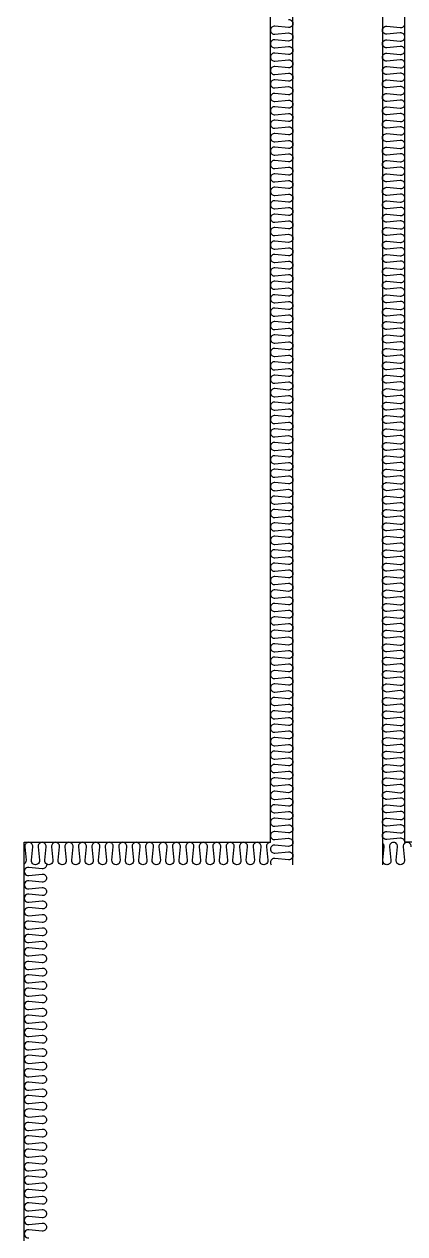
# Model space of a CAD drawing. Header units: millimetres. Extents: x -95754 to 177808, y 34455 to 150605.
# Drawn here: x 134054 to 134904, y 127930 to 130634 of the extents above; entities that cross this region are included whole.
import ezdxf

# ---------------------------------------------------------------- set-up
doc = ezdxf.new("R2010")
doc.units = ezdxf.units.MM
doc.header["$LTSCALE"] = 300
doc.layers.add('A-WALL-D', color=7, linetype='Continuous')
doc.layers.add('ISL', color=251, linetype='Continuous')

msp = doc.modelspace()

# ---------------------------------------------------------------- linework, layer by layer
at = {"layer": 'A-WALL-D', "elevation": 0}
msp.add_lwpolyline([(134653.6, 128755), (134653.6, 142140), (134853.6, 142140), (134853.6, 128755)], dxfattribs=at)
at = {"layer": 'ISL'}
msp.add_lwpolyline([(134603.6, 127205), (134603.6, 127405), (134053.6, 127405), (134053.6, 128805), (134603.6, 128805), (134603.6, 142140)], dxfattribs=at)
at = {"layer": 'ISL', "elevation": 0}
msp.add_lwpolyline([(134903.6, 127205), (134903.6, 127405), (135453.6, 127405), (135453.6, 128805), (134903.6, 128805), (134903.6, 142140)], dxfattribs=at)
at = {"layer": 'ISL'}
for points in [[(134643.6, 130644, -1.108889), (134643.6, 130626), (134613.6, 130629, 0.44469), (134603.6, 130620, 0.44469), (134613.6, 130611), (134643.6, 130614, -1.108889), (134643.6, 130596), (134613.6, 130599, 0.44469), (134603.6, 130590, 0.44469), (134613.6, 130581), (134643.6, 130584, -1.108889), (134643.6, 130566), (134613.6, 130569, 0.44469), (134603.6, 130560, 0.44469), (134613.6, 130551), (134643.6, 130554, -1.108889), (134643.6, 130536), (134613.6, 130539, 0.44469), (134603.6, 130530, 0.44469), (134613.6, 130521), (134643.6, 130524, -1.108889), (134643.6, 130506), (134613.6, 130509, 0.44469), (134603.6, 130500, 0.44469), (134613.6, 130491), (134643.6, 130494, -1.108889), (134643.6, 130476), (134613.6, 130479, 0.44469), (134603.6, 130470, 0.44469), (134613.6, 130461), (134643.6, 130464, -1.108889), (134643.6, 130446), (134613.6, 130449, 0.44469), (134603.6, 130440, 0.44469), (134613.6, 130431), (134643.6, 130434, -1.108889), (134643.6, 130416), (134613.6, 130419, 0.44469), (134603.6, 130410, 0.44469), (134613.6, 130401), (134643.6, 130404, -1.108889), (134643.6, 130386), (134613.6, 130389, 0.44469), (134603.6, 130380, 0.44469), (134613.6, 130371), (134643.6, 130374, -1.108889), (134643.6, 130356), (134613.6, 130359, 0.44469), (134603.6, 130350, 0.44469), (134613.6, 130341), (134643.6, 130344, -1.108889), (134643.6, 130326), (134613.6, 130329, 0.44469), (134603.6, 130320, 0.44469), (134613.6, 130311), (134643.6, 130314, -1.108889), (134643.6, 130296), (134613.6, 130299, 0.44469), (134603.6, 130290, 0.44469), (134613.6, 130281), (134643.6, 130284, -1.108889), (134643.6, 130266), (134613.6, 130269, 0.44469), (134603.6, 130260, 0.44469), (134613.6, 130251), (134643.6, 130254, -1.108889), (134643.6, 130236), (134613.6, 130239, 0.44469), (134603.6, 130230, 0.44469), (134613.6, 130221), (134643.6, 130224, -1.108889), (134643.6, 130206), (134613.6, 130209, 0.44469), (134603.6, 130200, 0.44469), (134613.6, 130191), (134643.6, 130194, -1.108889), (134643.6, 130176), (134613.6, 130179, 0.44469), (134603.6, 130170, 0.44469), (134613.6, 130161), (134643.6, 130164, -1.108889), (134643.6, 130146), (134613.6, 130149, 0.44469), (134603.6, 130140, 0.44469), (134613.6, 130131), (134643.6, 130134, -1.108889), (134643.6, 130116), (134613.6, 130119, 0.44469), (134603.6, 130110, 0.44469), (134613.6, 130101), (134643.6, 130104, -1.108889), (134643.6, 130086), (134613.6, 130089, 0.44469), (134603.6, 130080, 0.44469), (134613.6, 130071), (134643.6, 130074, -1.108889), (134643.6, 130056), (134613.6, 130059, 0.44469), (134603.6, 130050, 0.44469), (134613.6, 130041), (134643.6, 130044, -1.108889), (134643.6, 130026), (134613.6, 130029, 0.44469), (134603.6, 130020, 0.44469), (134613.6, 130011), (134643.6, 130014, -1.108889), (134643.6, 129996), (134613.6, 129999, 0.44469), (134603.6, 129990, 0.44469), (134613.6, 129981), (134643.6, 129984, -1.108889), (134643.6, 129966), (134613.6, 129969, 0.44469), (134603.6, 129960, 0.44469), (134613.6, 129951), (134643.6, 129954, -1.108889), (134643.6, 129936), (134613.6, 129939, 0.44469), (134603.6, 129930, 0.44469), (134613.6, 129921), (134643.6, 129924, -1.108889), (134643.6, 129906), (134613.6, 129909, 0.44469), (134603.6, 129900, 0.44469), (134613.6, 129891), (134643.6, 129894, -1.108889), (134643.6, 129876), (134613.6, 129879, 0.44469), (134603.6, 129870, 0.44469), (134613.6, 129861), (134643.6, 129864, -1.108889), (134643.6, 129846), (134613.6, 129849, 0.44469), (134603.6, 129840, 0.44469), (134613.6, 129831), (134643.6, 129834, -1.108889), (134643.6, 129816), (134613.6, 129819, 0.44469), (134603.6, 129810, 0.44469), (134613.6, 129801), (134643.6, 129804, -1.108889), (134643.6, 129786), (134613.6, 129789, 0.44469), (134603.6, 129780, 0.44469), (134613.6, 129771), (134643.6, 129774, -1.108889), (134643.6, 129756), (134613.6, 129759, 0.44469), (134603.6, 129750, 0.44469), (134613.6, 129741), (134643.6, 129744, -1.108889), (134643.6, 129726), (134613.6, 129729, 0.44469), (134603.6, 129720, 0.44469), (134613.6, 129711), (134643.6, 129714, -1.108889), (134643.6, 129696), (134613.6, 129699, 0.44469), (134603.6, 129690, 0.44469), (134613.6, 129681), (134643.6, 129684, -1.108889), (134643.6, 129666), (134613.6, 129669, 0.44469), (134603.6, 129660, 0.44469), (134613.6, 129651), (134643.6, 129654, -1.108889), (134643.6, 129636), (134613.6, 129639, 0.44469), (134603.6, 129630, 0.44469), (134613.6, 129621), (134643.6, 129624, -1.108889), (134643.6, 129606), (134613.6, 129609, 0.44469), (134603.6, 129600, 0.44469), (134613.6, 129591), (134643.6, 129594, -1.108889), (134643.6, 129576), (134613.6, 129579, 0.44469), (134603.6, 129570, 0.44469), (134613.6, 129561), (134643.6, 129564, -1.108889), (134643.6, 129546), (134613.6, 129549, 0.44469), (134603.6, 129540, 0.44469), (134613.6, 129531), (134643.6, 129534, -1.108889), (134643.6, 129516), (134613.6, 129519, 0.44469), (134603.6, 129510, 0.44469), (134613.6, 129501), (134643.6, 129504, -1.108889), (134643.6, 129486), (134613.6, 129489, 0.44469), (134603.6, 129480, 0.44469), (134613.6, 129471), (134643.6, 129474, -1.108889), (134643.6, 129456), (134613.6, 129459, 0.44469), (134603.6, 129450, 0.44469), (134613.6, 129441), (134643.6, 129444, -1.108889), (134643.6, 129426), (134613.6, 129429, 0.44469), (134603.6, 129420, 0.44469), (134613.6, 129411), (134643.6, 129414, -1.108889), (134643.6, 129396), (134613.6, 129399, 0.44469), (134603.6, 129390, 0.44469), (134613.6, 129381), (134643.6, 129384, -1.108889), (134643.6, 129366), (134613.6, 129369, 0.44469), (134603.6, 129360, 0.44469), (134613.6, 129351), (134643.6, 129354, -1.108889), (134643.6, 129336), (134613.6, 129339, 0.44469), (134603.6, 129330, 0.44469), (134613.6, 129321), (134643.6, 129324, -1.108889), (134643.6, 129306), (134613.6, 129309, 0.44469), (134603.6, 129300, 0.44469), (134613.6, 129291), (134643.6, 129294, -1.108889), (134643.6, 129276), (134613.6, 129279, 0.44469), (134603.6, 129270, 0.44469), (134613.6, 129261), (134643.6, 129264, -1.108889), (134643.6, 129246), (134613.6, 129249, 0.44469), (134603.6, 129240, 0.44469), (134613.6, 129231), (134643.6, 129234, -1.108889), (134643.6, 129216), (134613.6, 129219, 0.44469), (134603.6, 129210, 0.44469), (134613.6, 129201), (134643.6, 129204, -1.108889), (134643.6, 129186), (134613.6, 129189, 0.44469), (134603.6, 129180, 0.44469), (134613.6, 129171), (134643.6, 129174, -1.108889), (134643.6, 129156), (134613.6, 129159, 0.44469), (134603.6, 129150, 0.44469), (134613.6, 129141), (134643.6, 129144, -1.108889), (134643.6, 129126), (134613.6, 129129, 0.44469), (134603.6, 129120, 0.44469), (134613.6, 129111), (134643.6, 129114, -1.108889), (134643.6, 129096), (134613.6, 129099, 0.44469), (134603.6, 129090, 0.44469), (134613.6, 129081), (134643.6, 129084, -1.108889), (134643.6, 129066), (134613.6, 129069, 0.44469), (134603.6, 129060, 0.44469), (134613.6, 129051), (134643.6, 129054, -1.108889), (134643.6, 129036), (134613.6, 129039, 0.44469), (134603.6, 129030, 0.44469), (134613.6, 129021), (134643.6, 129024, -1.108889), (134643.6, 129006), (134613.6, 129009, 0.44469), (134603.6, 129000, 0.44469), (134613.6, 128991), (134643.6, 128994, -1.108889), (134643.6, 128976), (134613.6, 128979, 0.44469), (134603.6, 128970, 0.44469), (134613.6, 128961), (134643.6, 128964, -1.108889), (134643.6, 128946), (134613.6, 128949, 0.44469), (134603.6, 128940, 0.44469), (134613.6, 128931), (134643.6, 128934, -1.108889), (134643.6, 128916), (134613.6, 128919, 0.44469), (134603.6, 128910, 0.44469), (134613.6, 128901), (134643.6, 128904, -1.108889), (134643.6, 128886), (134613.6, 128889, 0.44469), (134603.6, 128880, 0.44469), (134613.6, 128871), (134643.6, 128874, -1.108889), (134643.6, 128856), (134613.6, 128859, 0.44469), (134603.6, 128850, 0.44469), (134613.6, 128841), (134643.6, 128844, -1.108889), (134643.6, 128826), (134613.6, 128829, 0.44469), (134603.6, 128820, 0.44469), (134613.6, 128811), (134643.6, 128814, -1.108889), (134643.6, 128796), (134613.6, 128799, 0.44469), (134603.6, 128790, 0.44469), (134613.6, 128781), (134643.6, 128784, -1.108889), (134643.6, 128766), (134613.6, 128769, 0.44469), (134603.6, 128760, 0.147117), (134605.1, 128755, 0.147117)], [(134603.6, 128805, 0.44469), (134594.6, 128795), (134597.6, 128765, -1.108889), (134579.6, 128765), (134582.6, 128795, 0.44469), (134573.6, 128805, 0.44469), (134564.6, 128795), (134567.6, 128765, -1.108889), (134549.6, 128765), (134552.6, 128795, 0.44469), (134543.6, 128805, 0.44469), (134534.6, 128795), (134537.6, 128765, -1.108889), (134519.6, 128765), (134522.6, 128795, 0.44469), (134513.6, 128805, 0.44469), (134504.6, 128795), (134507.6, 128765, -1.108889), (134489.6, 128765), (134492.6, 128795, 0.44469), (134483.6, 128805, 0.44469), (134474.6, 128795), (134477.6, 128765, -1.108889), (134459.6, 128765), (134462.6, 128795, 0.44469), (134453.6, 128805, 0.44469), (134444.6, 128795), (134447.6, 128765, -1.108889), (134429.6, 128765), (134432.6, 128795, 0.44469), (134423.6, 128805, 0.44469), (134414.6, 128795), (134417.6, 128765, -1.108889), (134399.6, 128765), (134402.6, 128795, 0.44469), (134393.6, 128805, 0.44469), (134384.6, 128795), (134387.6, 128765, -1.108889), (134369.6, 128765), (134372.6, 128795, 0.44469), (134363.6, 128805, 0.44469), (134354.6, 128795), (134357.6, 128765, -1.108889), (134339.6, 128765), (134342.6, 128795, 0.44469), (134333.6, 128805, 0.44469), (134324.6, 128795), (134327.6, 128765, -1.108889), (134309.6, 128765), (134312.6, 128795, 0.44469), (134303.6, 128805, 0.44469), (134294.6, 128795), (134297.6, 128765, -1.108889), (134279.6, 128765), (134282.6, 128795, 0.44469), (134273.6, 128805, 0.44469), (134264.6, 128795), (134267.6, 128765, -1.108889), (134249.6, 128765), (134252.6, 128795, 0.44469), (134243.6, 128805, 0.44469), (134234.6, 128795), (134237.6, 128765, -1.108889), (134219.6, 128765), (134222.6, 128795, 0.44469), (134213.6, 128805, 0.44469), (134204.6, 128795), (134207.6, 128765, -1.108889), (134189.6, 128765), (134192.6, 128795, 0.44469), (134183.6, 128805, 0.44469), (134174.6, 128795), (134177.6, 128765, -1.108889), (134159.6, 128765), (134162.6, 128795, 0.44469), (134153.6, 128805, 0.44469), (134144.6, 128795), (134147.6, 128765, -1.108889), (134129.6, 128765), (134132.6, 128795, 0.44469), (134123.6, 128805, 0.44469), (134114.6, 128795), (134117.6, 128765, -1.108889), (134099.6, 128765), (134102.6, 128795, 0.44469), (134093.6, 128805, 0.44469), (134084.6, 128795), (134087.6, 128765, -1.108889), (134069.6, 128765), (134072.6, 128795, 0.44469), (134063.6, 128805, 0.44469), (134054.6, 128795), (134057.6, 128765, -0.278687), (134053.6, 128756.5, -0.278687)]]:
    msp.add_lwpolyline(points, format="xyb", dxfattribs=at)
at = {"layer": 'ISL', "elevation": 0}
for points in [[(134903.6, 128805, 0.44469), (134893.6, 128814), (134863.6, 128811, -1.108889), (134863.6, 128829), (134893.6, 128826, 0.44469), (134903.6, 128835, 0.44469), (134893.6, 128844), (134863.6, 128841, -1.108889), (134863.6, 128859), (134893.6, 128856, 0.44469), (134903.6, 128865, 0.44469), (134893.6, 128874), (134863.6, 128871, -1.108889), (134863.6, 128889), (134893.6, 128886, 0.44469), (134903.6, 128895, 0.44469), (134893.6, 128904), (134863.6, 128901, -1.108889), (134863.6, 128919), (134893.6, 128916, 0.44469), (134903.6, 128925, 0.44469), (134893.6, 128934), (134863.6, 128931, -1.108889), (134863.6, 128949), (134893.6, 128946, 0.44469), (134903.6, 128955, 0.44469), (134893.6, 128964), (134863.6, 128961, -1.108889), (134863.6, 128979), (134893.6, 128976, 0.44469), (134903.6, 128985, 0.44469), (134893.6, 128994), (134863.6, 128991, -1.108889), (134863.6, 129009), (134893.6, 129006, 0.44469), (134903.6, 129015, 0.44469), (134893.6, 129024), (134863.6, 129021, -1.108889), (134863.6, 129039), (134893.6, 129036, 0.44469), (134903.6, 129045, 0.44469), (134893.6, 129054), (134863.6, 129051, -1.108889), (134863.6, 129069), (134893.6, 129066, 0.44469), (134903.6, 129075, 0.44469), (134893.6, 129084), (134863.6, 129081, -1.108889), (134863.6, 129099), (134893.6, 129096, 0.44469), (134903.6, 129105, 0.44469), (134893.6, 129114), (134863.6, 129111, -1.108889), (134863.6, 129129), (134893.6, 129126, 0.44469), (134903.6, 129135, 0.44469), (134893.6, 129144), (134863.6, 129141, -1.108889), (134863.6, 129159), (134893.6, 129156, 0.44469), (134903.6, 129165, 0.44469), (134893.6, 129174), (134863.6, 129171, -1.108889), (134863.6, 129189), (134893.6, 129186, 0.44469), (134903.6, 129195, 0.44469), (134893.6, 129204), (134863.6, 129201, -1.108889), (134863.6, 129219), (134893.6, 129216, 0.44469), (134903.6, 129225, 0.44469), (134893.6, 129234), (134863.6, 129231, -1.108889), (134863.6, 129249), (134893.6, 129246, 0.44469), (134903.6, 129255, 0.44469), (134893.6, 129264), (134863.6, 129261, -1.108889), (134863.6, 129279), (134893.6, 129276, 0.44469), (134903.6, 129285, 0.44469), (134893.6, 129294), (134863.6, 129291, -1.108889), (134863.6, 129309), (134893.6, 129306, 0.44469), (134903.6, 129315, 0.44469), (134893.6, 129324), (134863.6, 129321, -1.108889), (134863.6, 129339), (134893.6, 129336, 0.44469), (134903.6, 129345, 0.44469), (134893.6, 129354), (134863.6, 129351, -1.108889), (134863.6, 129369), (134893.6, 129366, 0.44469), (134903.6, 129375, 0.44469), (134893.6, 129384), (134863.6, 129381, -1.108889), (134863.6, 129399), (134893.6, 129396, 0.44469), (134903.6, 129405, 0.44469), (134893.6, 129414), (134863.6, 129411, -1.108889), (134863.6, 129429), (134893.6, 129426, 0.44469), (134903.6, 129435, 0.44469), (134893.6, 129444), (134863.6, 129441, -1.108889), (134863.6, 129459), (134893.6, 129456, 0.44469), (134903.6, 129465, 0.44469), (134893.6, 129474), (134863.6, 129471, -1.108889), (134863.6, 129489), (134893.6, 129486, 0.44469), (134903.6, 129495, 0.44469), (134893.6, 129504), (134863.6, 129501, -1.108889), (134863.6, 129519), (134893.6, 129516, 0.44469), (134903.6, 129525, 0.44469), (134893.6, 129534), (134863.6, 129531, -1.108889), (134863.6, 129549), (134893.6, 129546, 0.44469), (134903.6, 129555, 0.44469), (134893.6, 129564), (134863.6, 129561, -1.108889), (134863.6, 129579), (134893.6, 129576, 0.44469), (134903.6, 129585, 0.44469), (134893.6, 129594), (134863.6, 129591, -1.108889), (134863.6, 129609), (134893.6, 129606, 0.44469), (134903.6, 129615, 0.44469), (134893.6, 129624), (134863.6, 129621, -1.108889), (134863.6, 129639), (134893.6, 129636, 0.44469), (134903.6, 129645, 0.44469), (134893.6, 129654), (134863.6, 129651, -1.108889), (134863.6, 129669), (134893.6, 129666, 0.44469), (134903.6, 129675, 0.44469), (134893.6, 129684), (134863.6, 129681, -1.108889), (134863.6, 129699), (134893.6, 129696, 0.44469), (134903.6, 129705, 0.44469), (134893.6, 129714), (134863.6, 129711, -1.108889), (134863.6, 129729), (134893.6, 129726, 0.44469), (134903.6, 129735, 0.44469), (134893.6, 129744), (134863.6, 129741, -1.108889), (134863.6, 129759), (134893.6, 129756, 0.44469), (134903.6, 129765, 0.44469), (134893.6, 129774), (134863.6, 129771, -1.108889), (134863.6, 129789), (134893.6, 129786, 0.44469), (134903.6, 129795, 0.44469), (134893.6, 129804), (134863.6, 129801, -1.108889), (134863.6, 129819), (134893.6, 129816, 0.44469), (134903.6, 129825, 0.44469), (134893.6, 129834), (134863.6, 129831, -1.108889), (134863.6, 129849), (134893.6, 129846, 0.44469), (134903.6, 129855, 0.44469), (134893.6, 129864), (134863.6, 129861, -1.108889), (134863.6, 129879), (134893.6, 129876, 0.44469), (134903.6, 129885, 0.44469), (134893.6, 129894), (134863.6, 129891, -1.108889), (134863.6, 129909), (134893.6, 129906, 0.44469), (134903.6, 129915, 0.44469), (134893.6, 129924), (134863.6, 129921, -1.108889), (134863.6, 129939), (134893.6, 129936, 0.44469), (134903.6, 129945, 0.44469), (134893.6, 129954), (134863.6, 129951, -1.108889), (134863.6, 129969), (134893.6, 129966, 0.44469), (134903.6, 129975, 0.44469), (134893.6, 129984), (134863.6, 129981, -1.108889), (134863.6, 129999), (134893.6, 129996, 0.44469), (134903.6, 130005, 0.44469), (134893.6, 130014), (134863.6, 130011, -1.108889), (134863.6, 130029), (134893.6, 130026, 0.44469), (134903.6, 130035, 0.44469), (134893.6, 130044), (134863.6, 130041, -1.108889), (134863.6, 130059), (134893.6, 130056, 0.44469), (134903.6, 130065, 0.44469), (134893.6, 130074), (134863.6, 130071, -1.108889), (134863.6, 130089), (134893.6, 130086, 0.44469), (134903.6, 130095, 0.44469), (134893.6, 130104), (134863.6, 130101, -1.108889), (134863.6, 130119), (134893.6, 130116, 0.44469), (134903.6, 130125, 0.44469), (134893.6, 130134), (134863.6, 130131, -1.108889), (134863.6, 130149), (134893.6, 130146, 0.44469), (134903.6, 130155, 0.44469), (134893.6, 130164), (134863.6, 130161, -1.108889), (134863.6, 130179), (134893.6, 130176, 0.44469), (134903.6, 130185, 0.44469), (134893.6, 130194), (134863.6, 130191, -1.108889), (134863.6, 130209), (134893.6, 130206, 0.44469), (134903.6, 130215, 0.44469), (134893.6, 130224), (134863.6, 130221, -1.108889), (134863.6, 130239), (134893.6, 130236, 0.44469), (134903.6, 130245, 0.44469), (134893.6, 130254), (134863.6, 130251, -1.108889), (134863.6, 130269), (134893.6, 130266, 0.44469), (134903.6, 130275, 0.44469), (134893.6, 130284), (134863.6, 130281, -1.108889), (134863.6, 130299), (134893.6, 130296, 0.44469), (134903.6, 130305, 0.44469), (134893.6, 130314), (134863.6, 130311, -1.108889), (134863.6, 130329), (134893.6, 130326, 0.44469), (134903.6, 130335, 0.44469), (134893.6, 130344), (134863.6, 130341, -1.108889), (134863.6, 130359), (134893.6, 130356, 0.44469), (134903.6, 130365, 0.44469), (134893.6, 130374), (134863.6, 130371, -1.108889), (134863.6, 130389), (134893.6, 130386, 0.44469), (134903.6, 130395, 0.44469), (134893.6, 130404), (134863.6, 130401, -1.108889), (134863.6, 130419), (134893.6, 130416, 0.44469), (134903.6, 130425, 0.44469), (134893.6, 130434), (134863.6, 130431, -1.108889), (134863.6, 130449), (134893.6, 130446, 0.44469), (134903.6, 130455, 0.44469), (134893.6, 130464), (134863.6, 130461, -1.108889), (134863.6, 130479), (134893.6, 130476, 0.44469), (134903.6, 130485, 0.44469), (134893.6, 130494), (134863.6, 130491, -1.108889), (134863.6, 130509), (134893.6, 130506, 0.44469), (134903.6, 130515, 0.44469), (134893.6, 130524), (134863.6, 130521, -1.108889), (134863.6, 130539), (134893.6, 130536, 0.44469), (134903.6, 130545, 0.44469), (134893.6, 130554), (134863.6, 130551, -1.108889), (134863.6, 130569), (134893.6, 130566, 0.44469), (134903.6, 130575, 0.44469), (134893.6, 130584), (134863.6, 130581, -1.108889), (134863.6, 130599), (134893.6, 130596, 0.44469), (134903.6, 130605, 0.44469), (134893.6, 130614), (134863.6, 130611, -1.108889), (134863.6, 130629), (134893.6, 130626, 0.44469), (134903.6, 130635, 0.44469)], [(134917.6, 128795, 1.108889), (134899.6, 128795), (134902.6, 128765, -0.44469), (134893.6, 128755, -0.44469), (134884.6, 128765), (134887.6, 128795, 1.108889), (134869.6, 128795), (134872.6, 128765, -0.44469), (134863.6, 128755, -0.44469), (134854.6, 128765), (134857.6, 128795, 0.278687), (134853.6, 128803.5, 0.278687)], [(134103.6, 128755, -0.44469), (134093.6, 128746), (134063.6, 128749, 1.108889), (134063.6, 128731), (134093.6, 128734, -0.44469), (134103.6, 128725, -0.44469), (134093.6, 128716), (134063.6, 128719, 1.108889), (134063.6, 128701), (134093.6, 128704, -0.44469), (134103.6, 128695, -0.44469), (134093.6, 128686), (134063.6, 128689, 1.108889), (134063.6, 128671), (134093.6, 128674, -0.44469), (134103.6, 128665, -0.44469), (134093.6, 128656), (134063.6, 128659, 1.108889), (134063.6, 128641), (134093.6, 128644, -0.44469), (134103.6, 128635, -0.44469), (134093.6, 128626), (134063.6, 128629, 1.108889), (134063.6, 128611), (134093.6, 128614, -0.44469), (134103.6, 128605, -0.44469), (134093.6, 128596), (134063.6, 128599, 1.108889), (134063.6, 128581), (134093.6, 128584, -0.44469), (134103.6, 128575, -0.44469), (134093.6, 128566), (134063.6, 128569, 1.108889), (134063.6, 128551), (134093.6, 128554, -0.44469), (134103.6, 128545, -0.44469), (134093.6, 128536), (134063.6, 128539, 1.108889), (134063.6, 128521), (134093.6, 128524, -0.44469), (134103.6, 128515, -0.44469), (134093.6, 128506), (134063.6, 128509, 1.108889), (134063.6, 128491), (134093.6, 128494, -0.44469), (134103.6, 128485, -0.44469), (134093.6, 128476), (134063.6, 128479, 1.108889), (134063.6, 128461), (134093.6, 128464, -0.44469), (134103.6, 128455, -0.44469), (134093.6, 128446), (134063.6, 128449, 1.108889), (134063.6, 128431), (134093.6, 128434, -0.44469), (134103.6, 128425, -0.44469), (134093.6, 128416), (134063.6, 128419, 1.108889), (134063.6, 128401), (134093.6, 128404, -0.44469), (134103.6, 128395, -0.44469), (134093.6, 128386), (134063.6, 128389, 1.108889), (134063.6, 128371), (134093.6, 128374, -0.44469), (134103.6, 128365, -0.44469), (134093.6, 128356), (134063.6, 128359, 1.108889), (134063.6, 128341), (134093.6, 128344, -0.44469), (134103.6, 128335, -0.44469), (134093.6, 128326), (134063.6, 128329, 1.108889), (134063.6, 128311), (134093.6, 128314, -0.44469), (134103.6, 128305, -0.44469), (134093.6, 128296), (134063.6, 128299, 1.108889), (134063.6, 128281), (134093.6, 128284, -0.44469), (134103.6, 128275, -0.44469), (134093.6, 128266), (134063.6, 128269, 1.108889), (134063.6, 128251), (134093.6, 128254, -0.44469), (134103.6, 128245, -0.44469), (134093.6, 128236), (134063.6, 128239, 1.108889), (134063.6, 128221), (134093.6, 128224, -0.44469), (134103.6, 128215, -0.44469), (134093.6, 128206), (134063.6, 128209, 1.108889), (134063.6, 128191), (134093.6, 128194, -0.44469), (134103.6, 128185, -0.44469), (134093.6, 128176), (134063.6, 128179, 1.108889), (134063.6, 128161), (134093.6, 128164, -0.44469), (134103.6, 128155, -0.44469), (134093.6, 128146), (134063.6, 128149, 1.108889), (134063.6, 128131), (134093.6, 128134, -0.44469), (134103.6, 128125, -0.44469), (134093.6, 128116), (134063.6, 128119, 1.108889), (134063.6, 128101), (134093.6, 128104, -0.44469), (134103.6, 128095, -0.44469), (134093.6, 128086), (134063.6, 128089, 1.108889), (134063.6, 128071), (134093.6, 128074, -0.44469), (134103.6, 128065, -0.44469), (134093.6, 128056), (134063.6, 128059, 1.108889), (134063.6, 128041), (134093.6, 128044, -0.44469), (134103.6, 128035, -0.44469), (134093.6, 128026), (134063.6, 128029, 1.108889), (134063.6, 128011), (134093.6, 128014, -0.44469), (134103.6, 128005, -0.44469), (134093.6, 127996), (134063.6, 127999, 1.108889), (134063.6, 127981), (134093.6, 127984, -0.44469), (134103.6, 127975, -0.44469), (134093.6, 127966), (134063.6, 127969, 1.108889), (134063.6, 127951), (134093.6, 127954, -0.44469), (134103.6, 127945, -0.44469), (134093.6, 127936), (134063.6, 127939, 1.108889), (134063.6, 127921)]]:
    msp.add_lwpolyline(points, format="xyb", dxfattribs=at)

doc.saveas('drawing.dxf')
